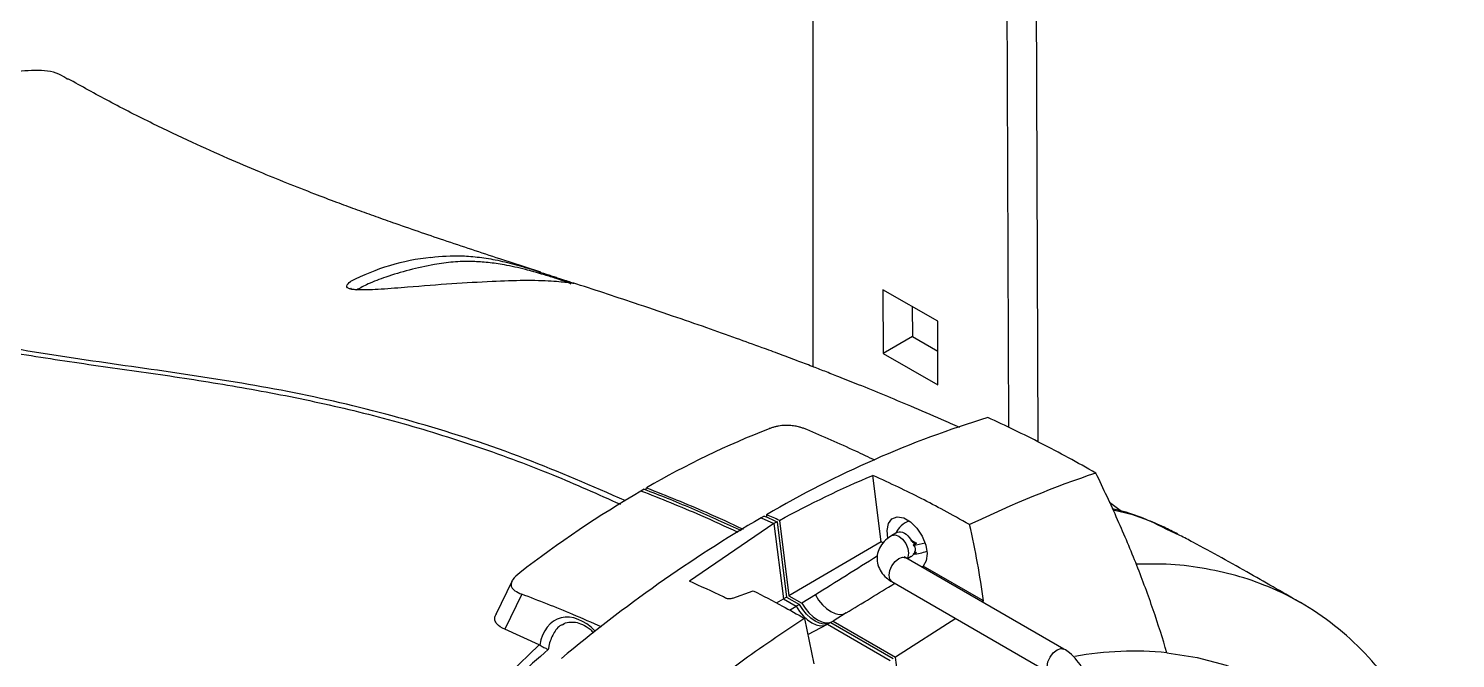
# Model space of a CAD drawing. Header units: inches. Extents: x 1.2 to 44.8, y 1.3 to 32.8.
# Drawn here: x 11.777 to 16.709, y 25.229 to 27.404 of the extents above; entities that cross this region are included whole.
import ezdxf

# ---------------------------------------------------------------- set-up
doc = ezdxf.new("R2010")
doc.units = ezdxf.units.IN
doc.header["$MEASUREMENT"] = 0
doc.layers.add('OBJECT', color=7, linetype='Continuous')

msp = doc.modelspace()

# ---------------------------------------------------------------- linework, layer by layer
at = {"layer": 'OBJECT'}
for p, q in [((14.4877, 29.5408), (14.4877, 26.2362)), ((15.2532, 29.2121), (15.2652, 25.9766)), ((15.1519, 29.1536), (15.1636, 26.0267)), ((13.6586, 26.526), (13.6636, 26.5244)), ((14.9192, 26.3931), (14.7298, 26.5015)), ((14.7298, 26.5015), (14.7306, 26.2823)), ((14.8314, 26.4433), (14.8318, 26.3407)), ((14.92, 26.1739), (14.9192, 26.3931)), ((14.8318, 26.3407), (14.7306, 26.2823)), ((14.8318, 26.3407), (14.9196, 26.2905)), ((14.7306, 26.2823), (14.92, 26.1739)), ((14.7239, 25.6313), (14.6948, 25.861)), ((13.9044, 25.8132), (13.8936, 25.8069)), ((13.9099, 25.8111), (13.9125, 25.8179)), ((15.5124, 25.7681), (15.5548, 25.7376)), ((14.353, 25.6945), (14.0615, 25.4954)), ((14.3194, 25.7205), (14.3085, 25.7143)), ((14.3085, 25.7143), (14.353, 25.6945)), ((14.3275, 25.7252), (14.3275, 25.7169)), ((14.3638, 25.7007), (14.353, 25.6945)), ((14.353, 25.6945), (14.3861, 25.4344)), ((14.3638, 25.7007), (14.3969, 25.4407)), ((14.3718, 25.7055), (14.4048, 25.4453)), ((14.78, 25.6642), (14.7609, 25.6532)), ((15.7562, 25.6534), (15.7263, 25.6666)), ((14.7239, 25.6313), (14.4048, 25.4453)), ((14.7308, 25.6273), (14.7239, 25.6313)), ((14.8273, 25.6373), (14.8456, 25.6267)), ((14.8456, 25.6267), (14.8348, 25.6204)), ((15.3554, 25.2611), (14.8088, 25.5766)), ((14.8142, 25.5735), (14.8278, 25.5813)), ((15.0775, 25.4272), (14.8685, 25.5478)), ((13.4483, 25.4965), (13.3917, 25.3799)), ((13.4816, 25.4507), (13.4227, 25.3294)), ((14.2116, 25.437), (14.2814, 25.4626)), ((14.4964, 25.4479), (14.4493, 25.4196)), ((14.7609, 25.4938), (15.3076, 25.1782)), ((14.3615, 25.4204), (14.3861, 25.4344)), ((14.3969, 25.4407), (14.3861, 25.4344)), ((14.3861, 25.4344), (14.4304, 25.4088)), ((14.3969, 25.4407), (14.4412, 25.4151)), ((14.4048, 25.4453), (14.4493, 25.4196)), ((14.4069, 25.3958), (14.4304, 25.4088)), ((14.4412, 25.4151), (14.4304, 25.4088)), ((15.0775, 25.4272), (15.0729, 25.4242)), ((14.4592, 25.3669), (14.4906, 25.2099)), ((14.5493, 25.3527), (14.5385, 25.3464)), ((14.5493, 25.3527), (14.7651, 25.2281)), ((14.6032, 25.3862), (14.5575, 25.3571)), ((14.5575, 25.3571), (14.7733, 25.2326)), ((14.9821, 25.3661), (14.7733, 25.2326)), ((13.5418, 25.276), (13.4227, 25.3294)), ((13.6263, 25.3461), (13.6219, 25.3444)), ((14.4704, 25.311), (14.5385, 25.3464)), ((14.5385, 25.3464), (14.7543, 25.2219)), ((13.5418, 25.276), (13.5436, 25.275))]:
    msp.add_line(p, q, dxfattribs=at)
at = {"layer": 'OBJECT', "flags": 128}
for points in [[(14.7467, 25.6439), (14.7439, 25.6709), (14.7487, 25.6948), (14.761, 25.711), (14.7792, 25.7176), (14.8015, 25.7139), (14.825, 25.7003), (14.8473, 25.6784), (14.8655, 25.6506), (14.8778, 25.6203), (14.8826, 25.5909), (14.8794, 25.5657), (14.8685, 25.5478)], [(14.7609, 25.6532), (14.7719, 25.6553), (14.7848, 25.6508), (14.7978, 25.6404), (14.8088, 25.6256), (14.8161, 25.6087), (14.8187, 25.5922), (14.8161, 25.5788), (14.8132, 25.5741)], [(14.7803, 25.6644), (14.7854, 25.6661), (14.7911, 25.6662), (14.7973, 25.6648), (14.8038, 25.6618), (14.8102, 25.6573), (14.8164, 25.6516), (14.8222, 25.6449), (14.8273, 25.6373)], [(14.7609, 25.4938), (14.7609, 25.4938), (14.7536, 25.5022), (14.751, 25.5157), (14.7536, 25.5321), (14.7609, 25.549), (14.7719, 25.5638), (14.7848, 25.5743), (14.7978, 25.5788), (14.8088, 25.5766)], [(14.4964, 25.4479), (14.5077, 25.4302), (14.5208, 25.4143), (14.535, 25.401), (14.5498, 25.3907), (14.5646, 25.3838), (14.5788, 25.3808), (14.5919, 25.3816), (14.6032, 25.3862)], [(14.4304, 25.4088), (14.4419, 25.391), (14.4551, 25.3751), (14.4695, 25.3617), (14.4845, 25.3513), (14.4994, 25.3444), (14.5138, 25.3412), (14.527, 25.3419), (14.5364, 25.3453)], [(14.5493, 25.3527), (14.5378, 25.3482), (14.5246, 25.3475), (14.5102, 25.3506), (14.4953, 25.3575), (14.4803, 25.3679), (14.4659, 25.3813), (14.4527, 25.3973), (14.4412, 25.4151)], [(14.4493, 25.4196), (14.4608, 25.4018), (14.474, 25.3858), (14.4884, 25.3724), (14.5034, 25.362), (14.5184, 25.3551), (14.5328, 25.3519), (14.546, 25.3526), (14.5575, 25.3571)], [(13.5488, 24.9071), (13.4953, 24.8666), (13.4225, 24.8235), (13.3658, 24.8013), (13.3336, 24.7959), (13.3039, 24.7989), (13.2836, 24.8094), (13.2806, 24.8121), (13.2686, 24.8298), (13.2619, 24.8649), (13.2747, 24.9317), (13.3065, 25.0013), (13.3498, 25.0693), (13.4388, 25.1767), (13.5418, 25.276)], [(15.3076, 25.1782), (15.3002, 25.1867), (15.2977, 25.2001), (15.3002, 25.2166), (15.3076, 25.2335), (15.3185, 25.2483), (15.3315, 25.2587), (15.3444, 25.2632), (15.3554, 25.2611), (15.3554, 25.2611)], [(15.7109, 25.2483), (15.8158, 25.232), (15.9159, 25.2049), (16.0108, 25.1672), (16.1, 25.1191), (16.1832, 25.0607), (16.26, 24.9923), (16.33, 24.9143), (16.3929, 24.8269), (16.4484, 24.7307), (16.4962, 24.626), (16.5362, 24.5133), (16.5681, 24.3932), (16.5918, 24.2661), (16.6072, 24.1327), (16.6143, 23.9936)]]:
    msp.add_lwpolyline(points, dxfattribs=at)
at = {"layer": 'OBJECT'}
for centre, radius, start, end in [((13.2468, 25.8452), 0.7726, 95.8749, 117.4972), ((16.1536, 22.6031), 3.6169, 107.0617, 120.3224), ((15.461, 23.1444), 3.0895, 111.3304, 120.0783), ((15.8956, 22.3862), 3.9635, 120.339, 127.6531), ((16.8859, 21.3205), 5.094, 120.3955, 129.8964), ((14.8454, 25.6291), 0.0781, 108.1733, 156.0566), ((14.8228, 25.8028), 0.1827, 273.7542, 286.7335), ((14.8232, 25.7686), 0.1798, 273.6788, 289.091), ((15.5988, 24.0639), 1.1897, 84.591, 99.9672)]:
    msp.add_arc(centre, radius, start, end, dxfattribs=at)
for centre, major_axis, ratio, start_param, end_param in [((15.0909, 25.7512), (1.8482, 1.1405), 0.026156, 1.761959, 1.882146), ((15.0909, 25.7512), (1.8482, 1.1405), 0.026156, 4.573011, 4.575614), ((15.0909, 25.7512), (1.8482, 1.1405), 0.026156, 4.429233, 4.522151), ((13.6752, 25.1882), (-0.0671, 0.1775), 0.658959, 5.297393, 7.115502)]:
    msp.add_ellipse(centre, major_axis=major_axis, ratio=ratio, start_param=start_param, end_param=end_param, dxfattribs=at)
for points, knots in [([(11.9119, 27.2286), (11.9078, 27.2318), (11.8826, 27.251), (11.8214, 27.2634), (11.7606, 27.2577), (11.7295, 27.2547)], [0, 0, 0, 0, 0.087771, 0.533088, 1, 1, 1, 1]), ([(13.5478, 26.5623), (13.5004, 26.5778), (13.3879, 26.6145), (13.2178, 26.6708), (13.0728, 26.7206), (12.9708, 26.7568), (12.9063, 26.7801), (12.8384, 26.8052), (12.7595, 26.8351), (12.6699, 26.8702), (12.5698, 26.911), (12.4609, 26.9574), (12.3381, 27.0125), (12.2009, 27.078), (12.0569, 27.1509), (11.9605, 27.2046), (11.9133, 27.2309)], [0, 0, 0, 0, 0.084552, 0.200708, 0.306345, 0.346257, 0.384903, 0.42288, 0.469281, 0.527422, 0.585065, 0.651385, 0.726852, 0.812143, 0.908207, 1, 1, 1, 1]), ([(13.1797, 26.5892), (13.1503, 26.5832), (13.0913, 26.5711), (13.0158, 26.5477), (12.9524, 26.5245), (12.9235, 26.5082), (12.9107, 26.5009)], [0, 0, 0, 0, 0.283901, 0.569262, 0.808898, 1, 1, 1, 1]), ([(13.1677, 26.6137), (13.2025, 26.6184), (13.2383, 26.6204), (13.2954, 26.6183), (13.3151, 26.6168), (13.3557, 26.6117), (13.3765, 26.6082), (13.4093, 26.6015), (13.4206, 26.5989), (13.4433, 26.5933), (13.4548, 26.5903), (13.4783, 26.5838), (13.4903, 26.5803), (13.5146, 26.5729), (13.5267, 26.5691), (13.551, 26.5613), (13.5632, 26.5573), (13.5806, 26.5515), (13.5863, 26.5496), (13.5974, 26.5459), (13.6028, 26.5441), (13.613, 26.5408), (13.6178, 26.5392), (13.6269, 26.5362), (13.6311, 26.5348), (13.6428, 26.5311), (13.6489, 26.5291), (13.6536, 26.5277)], [0, 0, 0, 0, 0.25, 0.25, 0.375, 0.375, 0.5, 0.5, 0.5625, 0.5625, 0.625, 0.625, 0.6875, 0.6875, 0.75, 0.75, 0.8125, 0.8125, 0.84375, 0.84375, 0.875, 0.875, 0.90625, 0.90625, 0.9375, 0.9375, 1, 1, 1, 1]), ([(13.649, 26.5224), (13.6495, 26.5226), (13.6504, 26.5231), (13.6474, 26.5248), (13.6423, 26.5269), (13.6342, 26.5298), (13.6238, 26.5333), (13.611, 26.5375), (13.5995, 26.5411), (13.5862, 26.5453), (13.5709, 26.5501), (13.5482, 26.557), (13.5225, 26.5644), (13.4914, 26.5728), (13.4574, 26.5809), (13.4137, 26.5897), (13.3647, 26.5967), (13.3055, 26.6005), (13.2433, 26.5989), (13.201, 26.5925), (13.1797, 26.5892)], [0, 0, 0, 0, 0.0373727, 0.0682505, 0.0997444, 0.129182, 0.1594915, 0.1872336, 0.2158136, 0.2271101, 0.2605585, 0.2950438, 0.339153, 0.3844558, 0.4459518, 0.5087061, 0.6110057, 0.7151325, 0.8568899, 1, 1, 1, 1]), ([(13.6617, 26.5243), (13.6615, 26.5241), (13.6609, 26.5238), (13.6431, 26.5263), (13.6178, 26.5289), (13.5698, 26.5327), (13.4911, 26.5348), (13.3748, 26.5303), (13.2405, 26.523), (13.1115, 26.5127), (13.0138, 26.5047), (12.9553, 26.5015), (12.9211, 26.5009), (12.8978, 26.5028), (12.8865, 26.505), (12.8832, 26.5069), (12.8821, 26.5076)], [0, 0, 0, 0, 0.039289, 0.091579, 0.145208, 0.203508, 0.337074, 0.474031, 0.631463, 0.791583, 0.881419, 0.919647, 0.958204, 0.974676, 0.991242, 1, 1, 1, 1]), ([(13.8409, 25.773), (13.7249, 25.8235), (13.4842, 25.9283), (13.1244, 26.0453), (12.76, 26.1373), (12.4011, 26.1992), (12.0439, 26.2489), (11.7176, 26.2973), (11.4189, 26.3581), (11.1588, 26.427), (10.9853, 26.4942), (10.9039, 26.5258)], [0, 0, 0, 0, 0.114686, 0.237895, 0.360985, 0.485949, 0.610972, 0.735981, 0.827527, 0.919039, 1, 1, 1, 1]), ([(10.904, 26.5075), (10.9362, 26.4943), (11.0422, 26.4505), (11.2194, 26.3955), (11.454, 26.3345), (11.7035, 26.2864), (11.9685, 26.2462), (12.2324, 26.2099), (12.4976, 26.1688), (12.7652, 26.1179), (13.0361, 26.0527), (13.3107, 25.9683), (13.573, 25.8727), (13.7445, 25.7961), (13.8226, 25.7612)], [0, 0, 0, 0, 0.032121, 0.105738, 0.179369, 0.272284, 0.365247, 0.458214, 0.55111, 0.644013, 0.736863, 0.829612, 0.922425, 1, 1, 1, 1]), ([(12.8821, 26.5076), (12.8811, 26.508), (12.8764, 26.5102), (12.8753, 26.5182), (12.8839, 26.5254), (12.8901, 26.5305)], [0, 0, 0, 0, 0.0678457, 0.335761, 1, 1, 1, 1]), ([(12.8915, 26.5064), (12.8912, 26.5065), (12.8905, 26.5068), (12.8919, 26.5063), (12.8929, 26.5046), (12.8933, 26.5041)], [0, 0, 0, 0, 0.398178, 0.821234, 1, 1, 1, 1]), ([(14.9952, 26.0263), (14.9743, 26.0356), (14.918, 26.0607), (14.8311, 26.0978), (14.7354, 26.1378), (14.6524, 26.1715), (14.5834, 26.199), (14.5299, 26.2199), (14.4821, 26.2384), (14.4305, 26.2581), (14.373, 26.2797), (14.3032, 26.3054), (14.219, 26.336), (14.116, 26.3725), (13.9984, 26.4131), (13.8443, 26.4651), (13.7294, 26.5028), (13.6586, 26.526)], [0, 0, 0, 0, 0.0459, 0.12372, 0.18995, 0.255009, 0.305135, 0.340957, 0.373483, 0.412749, 0.457542, 0.503976, 0.571299, 0.64951, 0.73901, 0.839154, 1, 1, 1, 1]), ([(15.4657, 25.869), (15.4339, 25.8869), (15.4022, 25.9046), (15.3391, 25.9389), (15.3078, 25.9555), (15.2145, 26.0031), (15.1533, 26.0323), (15.0923, 26.0608)], [0, 0, 0, 0, 0.25, 0.25, 0.5, 0.5, 1, 1, 1, 1]), ([(14.4663, 26.0191), (14.4644, 26.0199), (14.4607, 26.0214), (14.4551, 26.0235), (14.4494, 26.0253), (14.4438, 26.027), (14.4346, 26.0295), (14.4214, 26.0322), (14.4053, 26.0337), (14.3917, 26.0337), (14.3803, 26.0329), (14.3691, 26.0314), (14.3582, 26.029), (14.3473, 26.026), (14.3406, 26.0236), (14.3372, 26.0223)], [0, 0, 0, 0, 0.054577, 0.10661, 0.156268, 0.203738, 0.24922, 0.381204, 0.499535, 0.575917, 0.651825, 0.730103, 0.813098, 0.902616, 1, 1, 1, 1]), ([(14.7028, 25.9129), (14.6804, 25.9235), (14.601, 25.9611), (14.5226, 25.9949), (14.4663, 26.0191)], [0, 0, 0, 0, 0.282073, 1, 1, 1, 1]), ([(15.0295, 25.6907), (14.9656, 25.7266), (14.9139, 25.7547), (14.8105, 25.8075), (14.7588, 25.8321), (14.6948, 25.861)], [0, 0, 0, 0, 0.5, 0.5, 1, 1, 1, 1]), ([(15.7109, 25.2483), (15.6969, 25.2968), (15.6812, 25.3462), (15.6467, 25.4466), (15.6277, 25.4978), (15.5867, 25.6016), (15.5645, 25.6542), (15.5172, 25.7608), (15.4921, 25.8146), (15.4657, 25.869)], [0, 0, 0, 0, 0.25, 0.25, 0.5, 0.5, 0.75, 0.75, 1, 1, 1, 1]), ([(14.2291, 25.6637), (14.1863, 25.6836), (14.074, 25.7357), (13.9625, 25.7797), (13.8936, 25.8069)], [0, 0, 0, 0, 0.38157, 1, 1, 1, 1]), ([(13.9044, 25.8132), (13.931, 25.8031), (13.9853, 25.7826), (14.0674, 25.7478), (14.1503, 25.7114), (14.2077, 25.6856), (14.2375, 25.6718), (14.24, 25.6706)], [0, 0, 0, 0, 0.238629, 0.488103, 0.734559, 0.97824, 1, 1, 1, 1]), ([(13.9125, 25.8179), (13.9813, 25.7907), (14.0925, 25.7468), (14.2044, 25.6949), (14.247, 25.6751)], [0, 0, 0, 0, 0.61916, 1, 1, 1, 1]), ([(15.7487, 25.6582), (15.733, 25.6663), (15.6964, 25.6851), (15.6341, 25.7113), (15.5748, 25.7331), (15.5352, 25.7428), (15.5227, 25.7459)], [0, 0, 0, 0, 0.211172, 0.491354, 0.839414, 1, 1, 1, 1]), ([(14.3194, 25.7205), (14.3278, 25.7168), (14.3427, 25.7102), (14.3575, 25.7036), (14.3638, 25.7007)], [0, 0, 0, 0, 0.571235, 1, 1, 1, 1]), ([(15.7263, 25.6666), (15.6862, 25.6871), (15.6229, 25.7195), (15.5513, 25.7351), (15.5251, 25.7408)], [0, 0, 0, 0, 0.633883, 1, 1, 1, 1]), ([(14.7609, 25.6532), (14.7554, 25.6497), (14.7415, 25.6409), (14.7244, 25.6226), (14.7119, 25.5982), (14.708, 25.5713), (14.7133, 25.5447), (14.7269, 25.5212), (14.7436, 25.5047), (14.7562, 25.4968), (14.7609, 25.4938)], [0, 0, 0, 0, 0.096629, 0.241279, 0.376625, 0.508873, 0.647843, 0.781137, 0.918098, 1, 1, 1, 1]), ([(16.1786, 25.4178), (16.119, 25.4522), (15.9939, 25.5246), (15.8529, 25.6028), (15.7713, 25.6459), (15.7564, 25.6537)], [0, 0, 0, 0, 0.426587, 0.895421, 1, 1, 1, 1]), ([(14.8456, 25.6267), (14.8444, 25.6262), (14.8421, 25.6252), (14.8384, 25.6257), (14.8348, 25.6277), (14.8309, 25.6315), (14.8286, 25.6351), (14.8273, 25.6373)], [0, 0, 0, 0, 0.176038, 0.352003, 0.530065, 0.718745, 1, 1, 1, 1]), ([(14.8273, 25.581), (14.8286, 25.5819), (14.831, 25.5835), (14.8353, 25.5873), (14.8394, 25.591), (14.843, 25.5938), (14.8449, 25.595), (14.8456, 25.5954)], [0, 0, 0, 0, 0.2879212, 0.4949793, 0.7030101, 0.8894482, 1, 1, 1, 1]), ([(14.8348, 25.6204), (14.8367, 25.6181), (14.8405, 25.6133), (14.8421, 25.6048), (14.8399, 25.5963), (14.8365, 25.5916), (14.8348, 25.5892)], [0, 0, 0, 0, 0.263961, 0.530255, 0.765275, 1, 1, 1, 1]), ([(14.8088, 25.5766), (14.8073, 25.5776), (14.8039, 25.5799), (14.8037, 25.5803), (14.8036, 25.5805)], [0, 0, 0, 0, 0.438587, 1, 1, 1, 1]), ([(16.7085, 24.6492), (16.6962, 24.6931), (16.6716, 24.7811), (16.6231, 24.9031), (16.5662, 25.0175), (16.4955, 25.1297), (16.4095, 25.2362), (16.3058, 25.3341), (16.1896, 25.4157), (16.0699, 25.4757), (15.9503, 25.517), (15.8328, 25.5425), (15.7176, 25.556), (15.6394, 25.5546), (15.6045, 25.554)], [0, 0, 0, 0, 0.076802, 0.153954, 0.232189, 0.310795, 0.405378, 0.500621, 0.597948, 0.695992, 0.775007, 0.854401, 0.934967, 1, 1, 1, 1]), ([(13.4744, 25.5242), (13.4655, 25.5167), (13.4527, 25.5059), (13.445, 25.4905), (13.4442, 25.4801), (13.4484, 25.4706), (13.4599, 25.4598), (13.473, 25.4543), (13.4816, 25.4507)], [0, 0, 0, 0, 0.268825, 0.385121, 0.499196, 0.617817, 0.750134, 1, 1, 1, 1]), ([(13.7577, 25.3372), (13.7246, 25.3518), (13.6327, 25.3924), (13.5406, 25.4279), (13.4816, 25.4507)], [0, 0, 0, 0, 0.3593852, 1, 1, 1, 1]), ([(14.1858, 25.4371), (14.1833, 25.4384), (14.1418, 25.4587), (14.1004, 25.4776), (14.0615, 25.4954)], [0, 0, 0, 0, 0.060514, 1, 1, 1, 1]), ([(14.2814, 25.4626), (14.3151, 25.4452), (14.3743, 25.4144), (14.4336, 25.3812), (14.4592, 25.3669)], [0, 0, 0, 0, 0.568639, 1, 1, 1, 1]), ([(14.2116, 25.437), (14.2092, 25.4362), (14.2044, 25.4347), (14.1966, 25.4344), (14.1902, 25.4353), (14.1871, 25.4366), (14.1858, 25.4371)], [0, 0, 0, 0, 0.2753246, 0.5506821, 0.825326, 1, 1, 1, 1]), ([(13.4227, 25.3294), (13.4122, 25.3347), (13.3968, 25.3426), (13.388, 25.36), (13.3879, 25.3726), (13.3924, 25.38), (13.3939, 25.3825)], [0, 0, 0, 0, 0.457364, 0.673762, 0.891329, 1, 1, 1, 1]), ([(13.6224, 25.3456), (13.6226, 25.3458), (13.6289, 25.3512), (13.6435, 25.3544), (13.6663, 25.3549), (13.6915, 25.3466), (13.7137, 25.334), (13.7263, 25.3212), (13.7306, 25.317)], [0, 0, 0, 0, 0.008996, 0.242093, 0.458909, 0.666631, 0.887802, 1, 1, 1, 1]), ([(14.4592, 25.3669), (14.4584, 25.3663), (14.3835, 25.3174), (14.2338, 25.2153), (14.0852, 25.1016), (14.0107, 25.0446)], [0, 0, 0, 0, 0.005481, 0.501597, 1, 1, 1, 1]), ([(13.6219, 25.3444), (13.6205, 25.344), (13.6074, 25.3394), (13.5896, 25.3145), (13.577, 25.2834), (13.574, 25.2632), (13.5734, 25.2595)], [0, 0, 0, 0, 0.048538, 0.472464, 0.902983, 1, 1, 1, 1]), ([(13.5734, 25.2595), (13.537, 25.228), (13.4638, 25.1648), (13.3819, 25.0743), (13.3246, 24.9942), (13.2899, 24.9301), (13.2729, 24.8744), (13.2757, 24.8365), (13.2875, 24.8163), (13.3, 24.8082), (13.316, 24.803), (13.3367, 24.8018), (13.3749, 24.8097), (13.4221, 24.8295), (13.4557, 24.8508), (13.4731, 24.8618)], [0, 0, 0, 0, 0.185036, 0.371708, 0.472757, 0.575216, 0.66828, 0.719587, 0.750325, 0.780251, 0.786265, 0.822265, 0.859391, 0.927382, 1, 1, 1, 1]), ([(13.5436, 25.275), (13.5453, 25.274), (13.5487, 25.2719), (13.555, 25.2684), (13.5615, 25.265), (13.5679, 25.2619), (13.5717, 25.2602), (13.5734, 25.2595), (13.5734, 25.2595)], [0, 0, 0, 0, 0.179407, 0.3584, 0.547963, 0.76779, 0.995414, 1, 1, 1, 1]), ([(15.4456, 25.1048), (15.4454, 25.1113), (15.4446, 25.1289), (15.4372, 25.1586), (15.4221, 25.1922), (15.4011, 25.2229), (15.3783, 25.2463), (15.362, 25.2568), (15.3554, 25.2611)], [0, 0, 0, 0, 0.1087558, 0.2971639, 0.4856386, 0.6749318, 0.8675526, 1, 1, 1, 1]), ([(14.7856, 25.0495), (14.7846, 25.0869), (14.783, 25.1468), (14.7759, 25.2092), (14.7733, 25.2326)], [0, 0, 0, 0, 0.6261952, 1, 1, 1, 1])]:
    msp.add_open_spline(points, degree=3, knots=knots, dxfattribs=at)
for points in [[(14.3718, 25.7055), (14.4789, 25.7635), (14.5866, 25.8153), (14.6948, 25.861)], [(15.4657, 25.869), (15.3236, 25.8215), (15.1782, 25.7622), (15.0295, 25.6907)], [(14.3718, 25.7055), (14.3577, 25.7118), (14.3429, 25.7184), (14.3275, 25.7252)], [(15.0775, 25.4272), (15.0658, 25.5138), (15.0494, 25.6017), (15.0295, 25.6907)]]:
    msp.add_open_spline(points, degree=3, dxfattribs=at)

doc.saveas('drawing.dxf')
